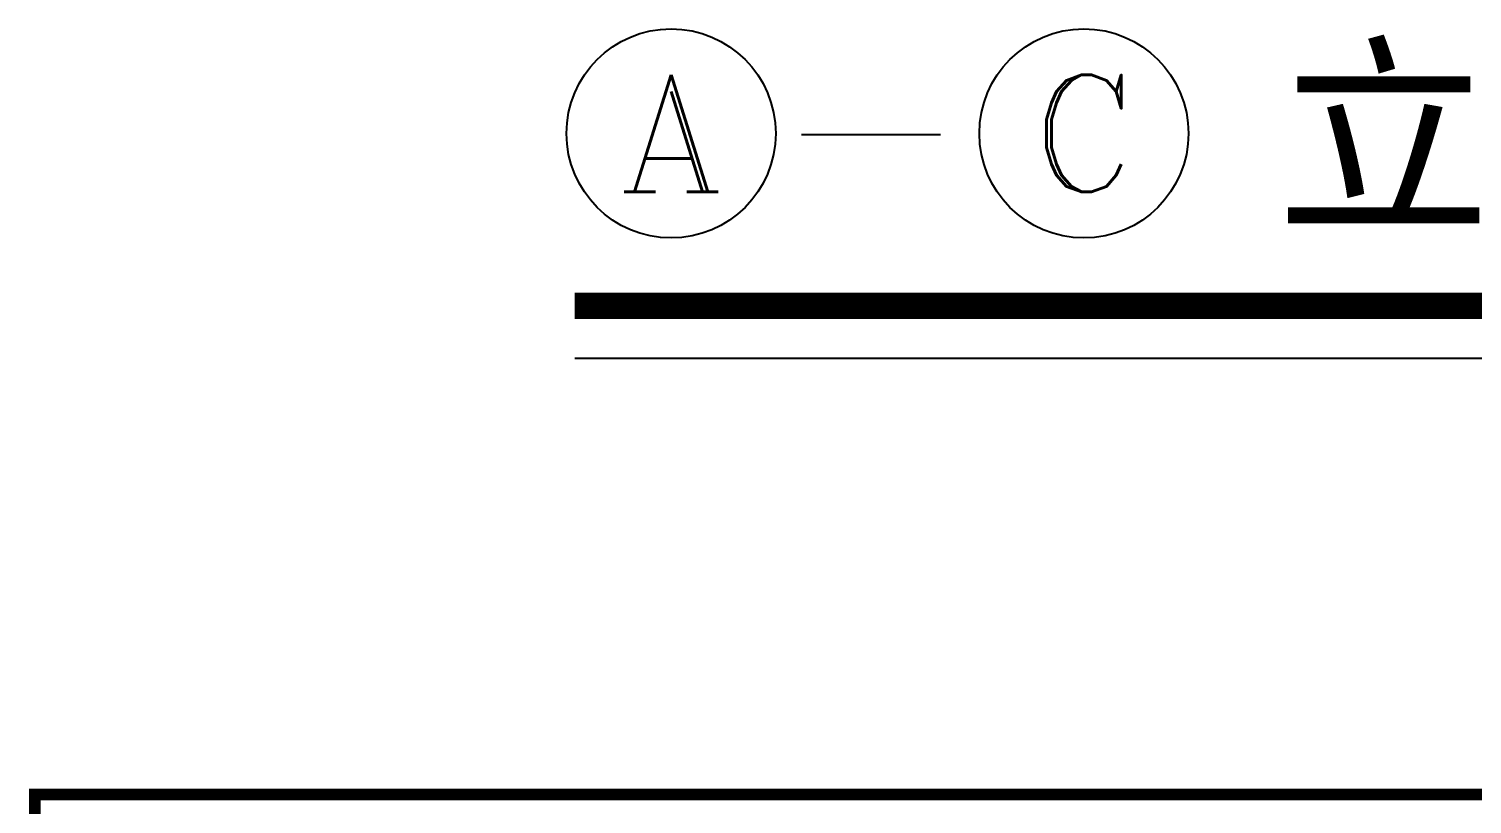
# Model space of a CAD drawing. Extents: x 458975 to 585950, y -118893 to 21149.
# Drawn here: x 568727 to 574247, y -64043 to -61077 of the extents above; entities that cross this region are included whole.
import ezdxf
from ezdxf.enums import TextEntityAlignment as Align

# ---------------------------------------------------------------- set-up
doc = ezdxf.new("R2010")
doc.units = 0
doc.header["$LTSCALE"] = 1000
doc.header["$MEASUREMENT"] = 0
doc.layers.get('0').update_dxf_attribs({"linetype": 'CONTINUOUS'})
for name, color, linetype in [('1', 3, 'CONTINUOUS'), ('AXIS', 3, 'CONTINUOUS'), ('AXIS_TEXT', 3, 'CONTINUOUS'), ('LEVL', 3, 'CONTINUOUS'), ('PUB_TEXT', 7, 'CONTINUOUS')]:
    doc.layers.add(name, color=color, linetype=linetype)
doc.styles.add('-新宋体', font='NSimSun.ttf')
doc.styles.add('COMPLEX', font='COMPLEX.shx')

# ---------------------------------------------------------------- blocks, each defined once
blk = doc.blocks.new('_axiso')
blk.add_circle((0, 0), 0.5)
at = {"layer": 'AXIS_TEXT', "style": 'COMPLEX', "width": 1.041667}
blk.add_attdef('A', text='', height=0.56, dxfattribs=at).set_placement((-0.25, -0.28), (0.25, -0.28), align=Align.FIT)

msp = doc.modelspace()

# ---------------------------------------------------------------- linework, layer by layer
at = {"ltscale": 10, "const_width": 100}
msp.add_lwpolyline([(570814.9, -62136.7), (577796.8, -62136.7)], dxfattribs=at)
at = {"ltscale": 10}
msp.add_lwpolyline([(570814.9, -62336.7), (577796.8, -62336.7)], dxfattribs=at)
at = {"layer": '1', "const_width": 45}
msp.add_lwpolyline([(568749.5, -64006.5), (584949.5, -64006.5), (584949.5, -69226.1), (568749.5, -69226.1)], close=True, dxfattribs=at)
at = {"layer": 'LEVL'}
msp.add_line((571682.1, -61482), (572213.6, -61482), dxfattribs=at)

# ---------------------------------------------------------------- block references
at = {"layer": 'AXIS', "xscale": 800, "yscale": 800, "zscale": 800}
msp.add_blockref('_axiso', (571183.4, -61477.4), dxfattribs=at).add_auto_attribs({'A': 'A'})
at = {"layer": 'AXIS'}
ref = msp.add_blockref('_axiso', (572762.4, -61477.4), dxfattribs=dict(at, xscale=800, yscale=800, zscale=800))
ref.add_attrib('A', 'C', dxfattribs={"layer": 'AXIS_TEXT', "height": 448, "style": 'COMPLEX', "width": 1.25}).set_placement((572562.4, -61701.4), (572962.4, -61701.4), align=Align.FIT)

# ---------------------------------------------------------------- texts
at = {"layer": 'PUB_TEXT', "style": '-新宋体'}
msp.add_text('立面图', height=600, dxfattribs=at).set_placement((573499.1, -61791.4, 1394848.9))

doc.saveas('drawing.dxf')
